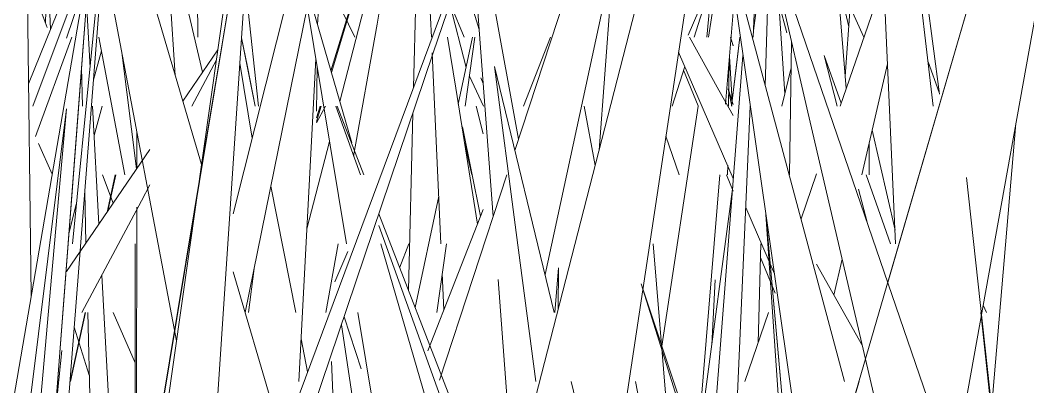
# Model space of a CAD drawing. Header units: millimetres. Extents: x -9575 to 27274, y -4387 to 11354.
# Drawn here: x -5400.93 to -5360.57, y 3071.85 to 3086.55 of the extents above; entities that cross this region are included whole.
import ezdxf

# ---------------------------------------------------------------- set-up
doc = ezdxf.new("R2010")
doc.units = ezdxf.units.MM
doc.layers.add('G-IMPT', color=8, linetype='Continuous', lineweight=9)

# ---------------------------------------------------------------- blocks, each defined once
blk = doc.blocks.new('Grass Array - 25_dwg-V51-North')
at = {"layer": 'G-IMPT'}
for p, q in [((-5373.644, 3050.319), (-5355.753, 3111.913)), ((-5355.753, 3111.913), (-5363.393, 3069.306)), ((-5394.714, 3084.334), (-5396.212, 3106.607)), ((-5365.862, 3077.582), (-5367.158, 3106.539)), ((-5392.396, 3078.787), (-5385.644, 3105.643)), ((-5381.536, 3066.547), (-5371.493, 3105.661)), ((-5393.663, 3080.762), (-5400.213, 3103.013)), ((-5381.108, 3081.324), (-5374.396, 3101.811)), ((-5366.175, 3076.031), (-5359.005, 3100.719)), ((-5398.192, 3048.816), (-5391.258, 3097.718)), ((-5373.419, 3085.859), (-5372.365, 3097.422)), ((-5372.365, 3097.607), (-5367.134, 3085.859)), ((-5400.745, 3096.944), (-5400.483, 3075.505)), ((-5373.357, 3085.859), (-5371.779, 3096.29)), ((-5371.564, 3085.859), (-5371.105, 3096.363)), ((-5365.925, 3096.246), (-5364.351, 3083.1)), ((-5393.84, 3095.452), (-5393.816, 3085.859)), ((-5373.038, 3095.371), (-5377.364, 3066.547)), ((-5388.122, 3083.283), (-5385.148, 3094.781)), ((-5386.633, 3086.386), (-5385.148, 3094.781)), ((-5398.503, 3048), (-5381.642, 3093.351)), ((-5388.46, 3084.45), (-5385.717, 3093.5)), ((-5384.38, 3085.239), (-5381.642, 3093.351)), ((-5380.961, 3081.773), (-5383.089, 3093.399)), ((-5398.35, 3093.165), (-5394.666, 3073.687)), ((-5376.48, 3092.176), (-5379.902, 3076.351)), ((-5384.457, 3085.859), (-5384.72, 3091.545)), ((-5393.623, 3084.46), (-5395.167, 3091.073)), ((-5384.991, 3091.08), (-5385.173, 3083.853)), ((-5370.875, 3091.225), (-5371.552, 3086.13)), ((-5369.371, 3082.856), (-5371.166, 3090.568)), ((-5362.351, 3064.891), (-5371.166, 3090.568)), ((-5386.667, 3090.443), (-5388.478, 3084.514)), ((-5364.102, 3083.578), (-5364.957, 3090.114)), ((-5389.013, 3086.362), (-5388.82, 3090.029)), ((-5382.474, 3085.26), (-5382.822, 3089.856)), ((-5371.547, 3082.154), (-5372.634, 3089.712)), ((-5367.903, 3072.065), (-5372.634, 3089.712)), ((-5398.109, 3089.289), (-5402.975, 3061.029)), ((-5400.276, 3061.029), (-5398.109, 3089.289)), ((-5398.109, 3089.289), (-5398.673, 3081.933)), ((-5393.164, 3069.306), (-5391.854, 3088.856)), ((-5400.587, 3084), (-5398.736, 3088.618)), ((-5400.228, 3055.511), (-5397.641, 3088.618)), ((-5399.836, 3088.837), (-5399.913, 3086.429)), ((-5399.836, 3088.837), (-5399.709, 3086.189)), ((-5398.075, 3085.249), (-5397.741, 3088.618)), ((-5387.858, 3077.582), (-5389.711, 3088.775)), ((-5387.644, 3081.63), (-5389.711, 3088.775)), ((-5387.524, 3085.859), (-5388.863, 3088.618)), ((-5377.189, 3088.618), (-5377.74, 3081.331)), ((-5370.949, 3088.618), (-5371.081, 3083.918)), ((-5399.845, 3086.247), (-5400.64, 3088.363)), ((-5398.55, 3088.116), (-5400.414, 3083.1)), ((-5383.19, 3088.262), (-5382.543, 3086.167)), ((-5374.17, 3085.948), (-5373.16, 3088.291)), ((-5373.935, 3085.859), (-5373.16, 3088.291)), ((-5370.301, 3083.592), (-5370.589, 3088.09)), ((-5367.847, 3083.801), (-5368.195, 3088.243)), ((-5367.739, 3086.276), (-5368.176, 3088.2)), ((-5399.03, 3048), (-5392.46, 3087.867)), ((-5393.633, 3080.799), (-5392.46, 3087.867)), ((-5391.374, 3083.1), (-5391.912, 3087.997)), ((-5366.461, 3087.808), (-5368.089, 3083.1)), ((-5399.072, 3085.819), (-5398.532, 3087.409)), ((-5398.12, 3084.648), (-5398.264, 3087.252)), ((-5389.426, 3087.053), (-5391.913, 3074.823)), ((-5383.064, 3084.648), (-5383.72, 3087.194)), ((-5383.144, 3085.859), (-5383.668, 3087.126)), ((-5372.365, 3086.873), (-5372.669, 3083.176)), ((-5370.531, 3087.183), (-5370.225, 3086.037)), ((-5367.886, 3084.3), (-5367.679, 3087.083)), ((-5386.633, 3086.386), (-5387.569, 3081.09)), ((-5398.86, 3085.859), (-5400.31, 3081.885)), ((-5397.77, 3085.859), (-5396.735, 3080.341)), ((-5392.057, 3085.84), (-5391.827, 3084.675)), ((-5391.516, 3083.1), (-5392.057, 3085.84)), ((-5383.481, 3083.818), (-5383.809, 3085.859)), ((-5383.378, 3083.173), (-5382.806, 3085.859)), ((-5383.096, 3083.1), (-5382.717, 3085.859)), ((-5380.763, 3083.1), (-5379.685, 3085.859)), ((-5374.121, 3085.859), (-5372.937, 3083.745)), ((-5372.475, 3085.859), (-5372.365, 3085.512)), ((-5372.469, 3085.859), (-5372.365, 3085.536)), ((-5372.435, 3083.1), (-5372.103, 3085.859)), ((-5372.103, 3085.859), (-5372.237, 3084.744)), ((-5370.115, 3080.341), (-5370.029, 3085.685)), ((-5398.075, 3085.249), (-5398.836, 3077.582)), ((-5397.67, 3085.323), (-5397.99, 3084.152)), ((-5384.38, 3085.239), (-5396.948, 3048)), ((-5396.853, 3085.252), (-5396.267, 3080.581)), ((-5394.411, 3083.304), (-5393.011, 3085.357)), ((-5384.075, 3077.582), (-5384.429, 3085.239)), ((-5382.474, 3085.26), (-5381.977, 3078.672)), ((-5374.555, 3085.261), (-5372.365, 3080.196)), ((-5394.056, 3083.1), (-5393.067, 3084.962)), ((-5392.125, 3084.824), (-5391.633, 3081.821)), ((-5389.763, 3072.065), (-5389.084, 3084.993)), ((-5371.975, 3085.134), (-5374.412, 3053.706)), ((-5372.523, 3084.956), (-5372.549, 3083.1)), ((-5372.549, 3083.1), (-5372.523, 3084.956)), ((-5372.511, 3085.093), (-5372.409, 3083.318)), ((-5368.201, 3083.1), (-5368.723, 3085.129)), ((-5368.049, 3083.217), (-5368.723, 3085.129)), ((-5364.112, 3083.649), (-5364.564, 3084.878)), ((-5398.464, 3084.655), (-5398.426, 3083.1)), ((-5391.516, 3083.1), (-5391.827, 3084.675)), ((-5389.03, 3084.667), (-5389.055, 3082.898)), ((-5381.054, 3078.034), (-5381.924, 3084.689)), ((-5379.532, 3074.823), (-5381.924, 3084.689)), ((-5374.814, 3083.1), (-5374.308, 3084.689)), ((-5374.355, 3084.541), (-5373.772, 3083.119)), ((-5372.435, 3083.1), (-5372.237, 3084.744)), ((-5370.421, 3083.1), (-5370.046, 3084.633)), ((-5366.185, 3084.801), (-5367.216, 3080.341)), ((-5382.362, 3083.1), (-5382.93, 3084.308)), ((-5382.47, 3084.231), (-5382.379, 3084.014)), ((-5383.481, 3083.818), (-5382.608, 3078.375)), ((-5372.937, 3083.745), (-5372.365, 3082.725)), ((-5372.417, 3083.1), (-5372.566, 3083.791)), ((-5372.365, 3083.161), (-5372.566, 3083.791)), ((-5403.428, 3048), (-5399.067, 3082.995)), ((-5399.614, 3076.848), (-5399.067, 3082.995)), ((-5397.771, 3078.375), (-5398.034, 3083.1)), ((-5397.968, 3081.927), (-5397.641, 3083.1)), ((-5389.055, 3082.434), (-5388.693, 3083.1)), ((-5388.91, 3083.1), (-5389.055, 3082.626)), ((-5389.055, 3082.484), (-5388.869, 3083.1)), ((-5387.293, 3080.341), (-5388.284, 3083.1)), ((-5387.164, 3080.341), (-5388.231, 3083.1)), ((-5385.2, 3082.809), (-5385.378, 3075.724)), ((-5382.379, 3081.992), (-5382.665, 3083.1)), ((-5377.897, 3080.72), (-5378.342, 3083.1)), ((-5377.897, 3080.721), (-5378.342, 3083.1)), ((-5375.231, 3073.478), (-5373.775, 3083.1)), ((-5373.192, 3048.63), (-5371.685, 3083.1)), ((-5369.371, 3082.856), (-5363.945, 3059.546)), ((-5361.044, 3082.405), (-5362.351, 3067.063)), ((-5396.253, 3082.076), (-5396.255, 3080.599)), ((-5383.211, 3082.266), (-5382.488, 3078.685)), ((-5371.547, 3082.154), (-5369.302, 3066.547)), ((-5365.886, 3078.127), (-5366.8, 3082.143)), ((-5400.276, 3061.029), (-5398.673, 3081.933)), ((-5400.189, 3081.609), (-5399.644, 3080.372)), ((-5389.442, 3078.181), (-5388.536, 3081.682)), ((-5382.841, 3080.341), (-5383.135, 3081.661)), ((-5374.526, 3080.341), (-5375.059, 3081.902)), ((-5366.922, 3081.613), (-5366.92, 3080.341)), ((-5399.072, 3076.468), (-5395.734, 3081.364)), ((-5393.633, 3080.799), (-5399.072, 3048.031)), ((-5372.589, 3080.341), (-5372.583, 3080.738)), ((-5369.027, 3080.386), (-5369.651, 3078.583)), ((-5397.624, 3080.341), (-5397.2, 3079.213)), ((-5397.446, 3078.852), (-5397.121, 3080.341)), ((-5397.1, 3080.341), (-5397.414, 3078.899)), ((-5384.126, 3072.11), (-5381.43, 3080.341)), ((-5372.901, 3080.341), (-5373.806, 3069.306)), ((-5372.632, 3080.341), (-5372.365, 3079.693)), ((-5366.395, 3078.528), (-5367.035, 3080.341)), ((-5359.518, 3048), (-5363.019, 3080.24)), ((-5398.34, 3079.665), (-5398.29, 3077.615)), ((-5396.072, 3079.304), (-5395.734, 3079.94)), ((-5389.881, 3074.823), (-5390.882, 3079.892)), ((-5374.366, 3064.944), (-5372.383, 3079.874)), ((-5367.005, 3078.447), (-5367.347, 3079.777)), ((-5398.975, 3077.987), (-5398.679, 3079.169)), ((-5396.072, 3079.304), (-5398.451, 3074.823)), ((-5384.163, 3079.486), (-5385.111, 3075.033)), ((-5396.258, 3079.044), (-5396.283, 3063.788)), ((-5378.626, 3058.27), (-5386.56, 3078.779)), ((-5382.379, 3078.962), (-5384.592, 3073.296)), ((-5371.863, 3079.033), (-5370.716, 3076.382)), ((-5371.054, 3078.759), (-5370.05, 3063.788)), ((-5371.054, 3078.759), (-5370.561, 3073.209)), ((-5368.324, 3048), (-5371.054, 3078.759)), ((-5366.062, 3077.582), (-5366.395, 3078.528)), ((-5386.567, 3078.321), (-5377.961, 3054.368)), ((-5381.054, 3078.034), (-5380.274, 3072.065)), ((-5396.314, 3077.582), (-5396.317, 3069.306)), ((-5388.189, 3077.582), (-5388.677, 3074.823)), ((-5386.474, 3077.582), (-5382.379, 3063.425)), ((-5385.358, 3077.582), (-5385.717, 3076.639)), ((-5384.234, 3074.823), (-5383.855, 3077.582)), ((-5374.487, 3064.594), (-5375.574, 3077.582)), ((-5371.259, 3077.582), (-5371.37, 3073.61)), ((-5387.806, 3077.273), (-5388.32, 3076.051)), ((-5399.614, 3076.848), (-5402.167, 3048.184)), ((-5371.274, 3077.034), (-5370.684, 3075.596)), ((-5369.027, 3076.766), (-5367.189, 3073.485)), ((-5367.998, 3076.96), (-5368.331, 3075.522)), ((-5390.419, 3069.744), (-5392.396, 3076.458)), ((-5391.554, 3076.587), (-5391.785, 3074.823)), ((-5383.952, 3074.936), (-5384.019, 3076.387)), ((-5379.37, 3076.618), (-5379.516, 3074.823)), ((-5379.37, 3076.618), (-5379.376, 3074.96)), ((-5379.376, 3074.96), (-5379.37, 3076.618)), ((-5396.96, 3063.788), (-5397.657, 3076.319)), ((-5381.786, 3076.155), (-5381.169, 3067.979)), ((-5376.053, 3075.971), (-5373.965, 3069.306)), ((-5376.053, 3075.971), (-5374.363, 3070.896)), ((-5373.322, 3067.77), (-5376.053, 3075.971)), ((-5373.091, 3076.142), (-5373.225, 3073.534)), ((-5362.351, 3075.118), (-5362.22, 3074.823)), ((-5398.93, 3072.065), (-5398.327, 3074.823)), ((-5398.303, 3074.823), (-5398.904, 3072.065)), ((-5398.221, 3074.823), (-5398.019, 3066.672)), ((-5397.201, 3074.823), (-5396.316, 3072.813)), ((-5384.269, 3055.904), (-5387.401, 3074.823)), ((-5370.951, 3074.823), (-5371.904, 3072.065)), ((-5362.446, 3074.823), (-5361.582, 3066.664)), ((-5362.431, 3074.823), (-5362.379, 3074.341)), ((-5386.974, 3067.198), (-5388.059, 3074.337)), ((-5387.267, 3072.575), (-5387.954, 3074.649)), ((-5361.554, 3066.748), (-5362.379, 3074.341)), ((-5398.158, 3072.317), (-5398.763, 3074.237)), ((-5389.413, 3072.45), (-5389.673, 3073.769)), ((-5399.262, 3073.297), (-5399.584, 3070.053)), ((-5369.607, 3062.453), (-5370.561, 3073.209)), ((-5388.454, 3072.862), (-5388.212, 3066.547)), ((-5373.078, 3048.202), (-5378.863, 3072.065)), ((-5373.952, 3059.643), (-5376.277, 3072.065)), ((-5373.952, 3059.643), (-5376.277, 3072.065)), ((-5369.727, 3063.805), (-5367.328, 3072.065))]:
    blk.add_line(p, q, dxfattribs=at)
blk = doc.blocks.new('Grass Array - Grass Array-V52-North')
blk.add_blockref('Grass Array - 25_dwg-V51-North', (0, 0))

msp = doc.modelspace()

# ---------------------------------------------------------------- block references
msp.add_blockref('Grass Array - Grass Array-V52-North', (0, 0))

doc.saveas('drawing.dxf')
